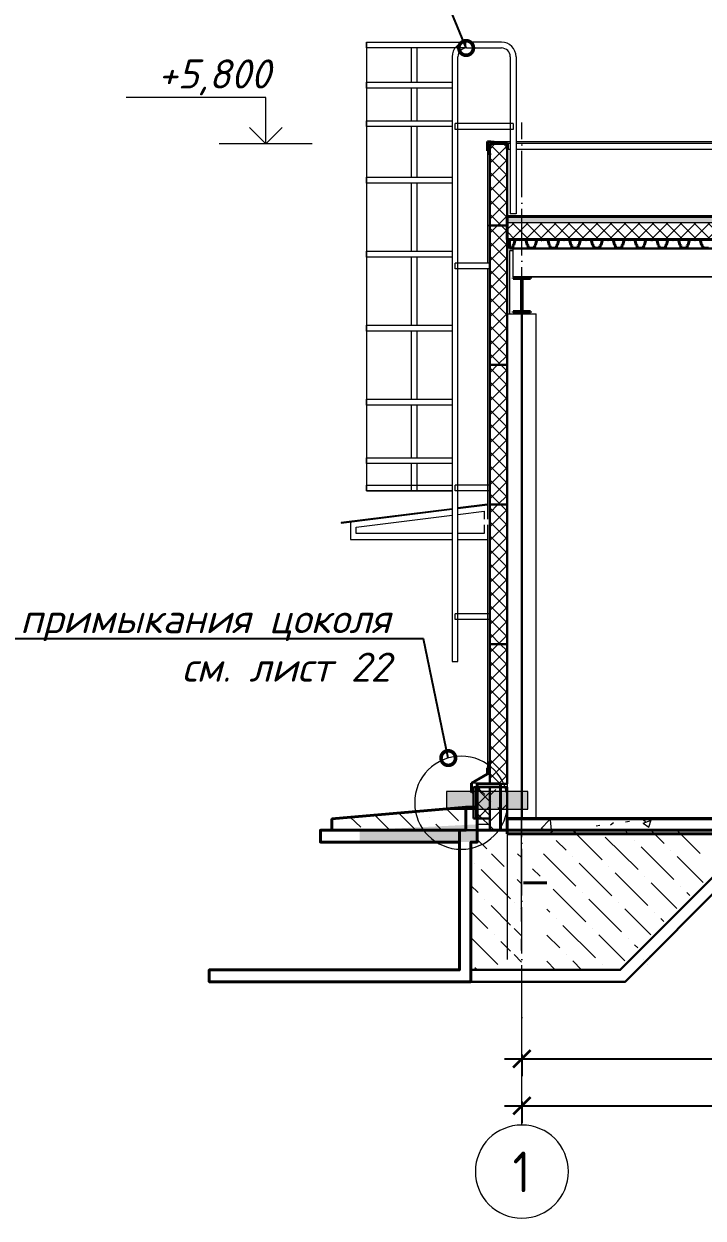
# Model space of a CAD drawing. Header units: millimetres. Extents: x -2951072 to 8268522, y -652067 to -630209.
# Drawn here: x 2631242 to 2637085, y -647554 to -637288 of the extents above; entities that cross this region are included whole.
import ezdxf
from ezdxf import colors
from ezdxf.entities.mleader import LeaderData, LeaderLine
from ezdxf.math import Vec2, Vec3

# ---------------------------------------------------------------- set-up
doc = ezdxf.new("R2010")
doc.units = ezdxf.units.MM
doc.header["$LTSCALE"] = 20
doc.linetypes.add('_ШПТ__20_т__2_5__Линия сетки', pattern=[25, 20, -2.5, 0, -2.5])
doc.linetypes.add('CENTER', pattern=[50.8, 31.75, -6.35, 6.35, -6.35])
doc.layers.get('0').update_dxf_attribs({"lineweight": 0})
doc.layers.get('Defpoints').update_dxf_attribs({"color": 4})
for name, color, linetype in [('ANNO-TEXT', 251, 'Continuous'), ('PDF _0', 7, 'Continuous'), ('PDF __PP__F_Plate', 7, 'Continuous'), ('PDF __PP_Axis', 7, 'Continuous'), ('PDF __PP_DIM Linear', 7, 'Continuous')]:
    doc.layers.add(name, color=color, linetype=linetype)
for name, color, linetype, lineweight in [('Высотные отметки', 7, 'Continuous', 9), ('Обобщенные модели', 7, 'Continuous', 18), ('Общие ребра', 7, 'Continuous', 18), ('ОСИ', 251, 'CENTER', 18), ('Перекрытия', 7, 'Continuous', 18), ('Стены', 7, 'Continuous', 18), ('Стены разрез', 7, 'Continuous', 30), ('Стены штриховка', 7, 'Continuous', 30), ('Типовые аннотации', 7, 'Continuous', 18)]:
    doc.layers.add(name, color=color, linetype=linetype, lineweight=lineweight)
for name, color, linetype, lineweight, true_color in [('Каркас несущий', 7, 'Continuous', 18, 0x800040), ('Крыши', 7, 'Continuous', 9, 0x004000), ('Несущие колонны', 7, 'Continuous', 18, 0x800040), ('Оборудование', 7, 'Continuous', 18, 0x9f9fd0), ('Ограждение', 7, 'Continuous', 9, 0x408080), ('Потолки', 7, 'Continuous', 9, 0x808000), ('Скрытые грани', 7, 'Continuous', 18, 0x800040), ('Фундамент несущей конструкции', 7, 'Continuous', 18, 0x400080)]:
    doc.layers.add(name, color=color, linetype=linetype, lineweight=lineweight, true_color=true_color)
doc.styles.add('GOST Common', font='', dxfattribs={"width": 0.9, "height": 350})
doc.styles.add('PDF ISOCPEUR Italic', font='isocpeui.ttf')
doc.styles.add('SPDS', font='isocpeui.ttf')
doc.styles.get('GOST Common').set_extended_font_data('GOST Common')
doc.dimstyles.new('м 100', dxfattribs={"dimscale": 100, "dimtxt": 2, "dimasz": 1.5, "dimexe": 1.5, "dimexo": 0.625, "dimtad": 1, "dimdec": 0, "dimrnd": 5, "dimtxsty": 'SPDS', "dimblk": 'ARCHTICK', "dimcen": 2.5, "dimdle": 1.5, "dimclrd": 256, "dimclre": 256, "dimclrt": 256, "dimadec": 0, "dimazin": 0, "dimtfac": 1, "dimtdec": 0, "dimtmove": 1, "dimatfit": 3, "dimldrblk": 'OPEN30', "dimfxl": 1, "dimarcsym": 0})
pattern_1 = [(45, (2661175.67, -643812.97), (-106.066, 106.066), [])]
pattern_2 = [(45, (2661175.67, -643812.97), (-60.10408, 60.10408), []), (135, (2661175.67, -643812.97), (-60.10408, -60.10408), [])]
pattern_3 = [(50, (2661175.7, -643812.97), (728.737, -63.756), [76.2, -838.2]), (355, (2661175.7, -643813), (-140.972, 764.228), [60.96, -670.56]), (100.451, (2661236.4, -643818.3), (587.77, 700.467), [64.76, -712.36]), (46.184, (2661175.7, -643609.8), (1084.316, -168.17), [114.3, -1257.3]), (96.636, (2661266, -643623.8), (949.61, 989.71), [97.14, -1068.54]), (351.184, (2661175.7, -643609.8), (949.62, 989.7), [91.44, -1005.84]), (21, (2661277.3, -643660.57), (606.458, -409.06), [76.2, -838.2]), (326, (2661277.3, -643660.6), (247.208, 736.753), [60.96, -670.56]), (71.451, (2661327.8, -643694.66), (853.668, 327.685), [64.76, -712.36]), (37.5, (2661175.67, -643812.97), (12.3547, 338.22), [33.528, -628.904, 33.528, -647.192, -673.1]), (37.5, (2661175.67, -643812.97), (12.3547, 338.22), [-1343.152, 33.528, -639.572]), (7.5, (2661175.67, -643812.97), (267.279, 400.722), [33.528, -354.584, 33.528, -613.664, -256.54]), (7.5, (2661175.67, -643812.97), (267.279, 400.722), [-1035.304, 33.528, -223.012]), (327.5, (2660949.1, -643812.97), (542.3633, -22.9153), [33.528, -220.472, 33.528, -758.952, -1051.56]), (327.5, (2660949.1, -643812.97), (542.3633, -22.9153), [-1046.48, 33.528, -1018.032]), (317.5, (2660847.5, -643812.97), (592.517, 101.707), [33.528, -296.672, 33.528, -492.76, -746.76]), (317.5, (2660847.5, -643812.97), (592.517, 101.707), [-856.488, 33.528, -713.232])]
pattern_4 = [(45, (25650.17, 307.2), (-106.066, 106.066), [])]

# ---------------------------------------------------------------- blocks, each defined once
blk = doc.blocks.new('240_КолоннаНесущая_Двутавр_СТО АСЧМ 20-93 - 25К1-1237959-_О__Р__1-1_')
at = {"layer": 'Несущие колонны', "color": 7}
for p, q in [((-124.5, 4340), (124.5, 4340)), ((-124.5, 0), (-124.5, 4340)), ((124.5, 0), (124.5, 4340))]:
    blk.add_line(p, q, dxfattribs=at)
at = {"layer": 'Скрытые грани', "color": 7}
for p, q in [((-4, 0), (-4, 4340)), ((4, 4340), (4, 0))]:
    blk.add_line(p, q, dxfattribs=at)
blk = doc.blocks.new('125_Горизонтальный козырек - Горизонтальный козырек L_1200-1197949-_О__Р__1-1_')
at = {"layer": 'Ограждение', "color": 7}
for p, q in [((-295, 2702.5), (-550, 2670.625)), ((-550, 2665.625), (-295, 2697.5)), ((-600, 2664.375), (-1555, 2545)), ((-1555, 2540), (-600, 2659.375)), ((-1425, 2506.25), (-600, 2609.375)), ((-550, 2615.625), (-325, 2643.75)), ((-325, 2643.75), (-325, 2575)), ((-1555, 2545), (-1555, 2540)), ((-1475, 2550), (-1475, 2400)), ((-1425, 2450), (-1425, 2506.25)), ((-325, 2525), (-325, 2450)), ((-1475, 2400), (-600, 2400)), ((-600, 2450), (-1425, 2450)), ((-325, 2450), (-550, 2450)), ((-550, 2400), (-295, 2400))]:
    blk.add_line(p, q, dxfattribs=at)
blk = doc.blocks.new('250_Балка_Двутавр_ГОСТ Р 57837-2017 - 25Б1-1235531-_О__Р__1-1_')
at = {"layer": 'Каркас несущий', "color": 7}
for p, q in [((-74, 4895), (-74, 4903)), ((5000, 4898), (-74, 4903)), ((-74, 4663), (-74, 4895)), ((5000, 4890), (-74, 4895)), ((5000, 4898), (5000, 4890)), ((5000, 4890), (5000, 4658)), ((-74, 4655), (-74, 4663)), ((-74, 4663), (5000, 4658)), ((5000, 4650), (-74, 4655)), ((5000, 4658), (5000, 4650))]:
    blk.add_line(p, q, dxfattribs=at)
blk = doc.blocks.new('190_ФЭ_Цоколь_Типовой - ФЭ-Ц1_140х80-1285203-_О__Р__1-1_')
at = {"layer": 'Обобщенные модели', "lineweight": 9}
h = blk.add_hatch(dxfattribs=at)
h.set_pattern_fill('FP_7', color=256, style=0, pattern_type=2)
h.set_pattern_definition(pattern_4)
h.paths.add_polyline_path([(-433, 225), (-432, 227), (-432, 304), (-294, 384), (-294, 434), (-277, 451), (-277, 482), (-278, 482), (-278, 452), (-295, 435), (-295, 385), (-433, 305)], flags=0)
h.paths.add_polyline_path([(-276, 482), (-275, 483), (-278, 491)], flags=0)
at = {"layer": 'Обобщенные модели', "lineweight": 40}
for p, q in [((-278, 452), (-295, 435)), ((-295, 435), (-295, 385)), ((-294, 434), (-277, 451)), ((-294, 384), (-294, 434)), ((-278, 492), (-281, 491)), ((-281, 491), (-278, 482)), ((-277, 482), (-279, 491)), ((-279, 491), (-278, 491)), ((-275, 483), (-278, 492)), ((-278, 491), (-276, 482)), ((-278, 482), (-278, 452)), ((-277, 451), (-277, 482)), ((-276, 482), (-275, 483)), ((-295, 385), (-433, 305)), ((-432, 304), (-294, 384)), ((-433, 305), (-433, 225)), ((-433, 225), (-416, 235)), ((-432, 227), (-432, 304)), ((-416, 236), (-432, 227)), ((-416, 235), (-416, 236))]:
    blk.add_line(p, q, dxfattribs=at)
blk = doc.blocks.new('190_ФЭ_Цоколь_Типовой - ФЭ-Ц1_140х80-1287609-_О__Р__1-1_')
at = {"layer": 'Обобщенные модели'}
for p, q in [((-294, 434), (-275, 434)), ((-277, 451), (-275, 451)), ((-294, 384), (-275, 384)), ((-415, 225), (-433, 225)), ((-275, 304), (-432, 304)), ((-416, 236), (-415, 236))]:
    blk.add_line(p, q, dxfattribs=at)
blk = doc.blocks.new('190_ФЭ_Стена_Стык вертикальный - ФЭ-C1_110-1290850-_О__Р__1-1_')
at = {"layer": 'Обобщенные модели'}
for p, q in [((-278, 5100), (-295, 5100)), ((-295, 5100), (-295, 4775)), ((-275, 5100), (-278, 5100)), ((-278, 5100), (-278, 4775)), ((-295, 4725), (-295, 2575)), ((-278, 4725), (-278, 2575)), ((-295, 2525), (-295, 435)), ((-278, 2525), (-278, 492)), ((-278, 490), (-278, 486)), ((-277, 453), (-275, 455))]:
    blk.add_line(p, q, dxfattribs=at)
blk = doc.blocks.new('190_ФЭ_Стена_Стык вертикальный - ФЭ-C1_110-1305329-_О__Р__1-1_')
at = {"layer": 'Обобщенные модели'}
for p, q in [((-278, 5740), (-295, 5740)), ((-295, 5740), (-295, 5100)), ((-278, 5707), (-278, 5100)), ((-275, 5740), (-277, 5740)), ((-295, 5100), (-278, 5100)), ((-278, 5100), (-275, 5100))]:
    blk.add_line(p, q, dxfattribs=at)
blk = doc.blocks.new('190_ФЭ_Парапет_Сэндвич - ФЭ-К1_150-1300769-_О__Р__1-1_')
at = {"layer": 'Обобщенные модели', "lineweight": 9}
h = blk.add_hatch(dxfattribs=at)
h.set_pattern_fill('FP_7', color=256, style=0, pattern_type=2)
h.set_pattern_definition(pattern_4)
h.paths.add_polyline_path([(-278, 5707), (-277, 5708), (-277, 5760), (-294, 5743), (-294, 5819), (-123, 5804), (-122, 5805), (-295, 5820), (-295, 5740), (-278, 5757)], flags=0)
h.paths.add_polyline_path([(-125, 5755), (-124, 5756), (-125, 5765)], flags=0)
at = {"layer": 'Обобщенные модели', "lineweight": 40}
for p, q in [((-295, 5820), (-295, 5740)), ((-122, 5805), (-295, 5820)), ((-295, 5740), (-278, 5757)), ((-294, 5743), (-294, 5819)), ((-294, 5819), (-123, 5804)), ((-277, 5760), (-294, 5743)), ((-278, 5757), (-278, 5707)), ((-277, 5708), (-277, 5760)), ((-124, 5765), (-125, 5765)), ((-125, 5765), (-125, 5755)), ((-125, 5755), (-122, 5755)), ((-124, 5756), (-124, 5765)), ((-123, 5756), (-124, 5756)), ((-123, 5804), (-123, 5756)), ((-122, 5755), (-122, 5805)), ((-278, 5707), (-275, 5707)), ((-276, 5708), (-277, 5708)), ((-275, 5717), (-276, 5717)), ((-276, 5717), (-276, 5708)), ((-275, 5707), (-275, 5717))]:
    blk.add_line(p, q, dxfattribs=at)
blk = doc.blocks.new('190_ФЭ_Парапет_Сэндвич - ФЭ-К1_150-1312303-_О__Р__1-1_')
at = {"layer": 'Обобщенные модели'}
for p, q in [((-295, 5820), (-100, 5820)), ((-275, 5760), (-277, 5760)), ((-125, 5755), (-122, 5755)), ((-123, 5765), (-124, 5765)), ((-123, 5756), (-124, 5756)), ((-100, 5805), (-122, 5805)), ((-122, 5755), (-100, 5755)), ((-50, 5820), (14705, 5820)), ((14705, 5805), (-50, 5805)), ((-50, 5755), (14705, 5755))]:
    blk.add_line(p, q, dxfattribs=at)
blk = doc.blocks.new('Труба квадратная - Опорные ноги-V15-_О__Р__1-1_')
at = {"layer": 'Оборудование', "color": 7}
for p, q in [((14425, 7475), (14425, 7525)), ((14725, 7525), (14425, 7525)), ((14725, 7475), (14425, 7475))]:
    blk.add_line(p, q, dxfattribs=at)
blk = doc.blocks.new('Труба квадратная - Площадка продольно-V16-_О__Р__1-1_')
at = {"layer": 'Оборудование', "color": 7}
for p, q in [((14425, 9475), (14425, 9525)), ((14925, 9525), (14425, 9525)), ((14925, 9475), (14425, 9475)), ((14925, 9525), (14925, 9475))]:
    blk.add_line(p, q, dxfattribs=at)
blk = doc.blocks.new('Поручень - Поручень-1334536-_О__Р__1-1_')
at = {"layer": 'Оборудование', "color": 7}
for p, q in [((-175, 6675), (-475, 6675)), ((-475, 6625), (-175, 6625)), ((-600, 6550), (-600, 1350)), ((-550, 1350), (-550, 6550)), ((-100, 6550), (-100, 5200)), ((-50, 6550), (-50, 5200)), ((-50, 5200), (-100, 5200)), ((-600, 1350), (-550, 1350))]:
    blk.add_line(p, q, dxfattribs=at)
for centre, radius, start, end in [((-475, 6550), 125, 90, 180), ((-175, 6550), 125, 360, 90), ((-475, 6550), 75, 90, 180), ((-175, 6550), 75, 0, 90)]:
    blk.add_arc(centre, radius, start, end, dxfattribs=at)
blk = doc.blocks.new('Ось сетки - Круг_Ø8 мм-6577-_О__Р__1-1_')
at = {"layer": 'ОСИ', "linetype": 'Continuous', "lineweight": 20}
for start, end in [(360, 180), (180, 360)]:
    blk.add_arc((0, -2560), 400, start, end, dxfattribs=at)
blk = doc.blocks.new('_ARCHTICK')
at = {"color": 0, "linetype": 'ByBlock', "const_width": 0.15}
blk.add_lwpolyline([(-0.5, -0.5), (0.5, 0.5)], dxfattribs=at)
blk = doc.blocks.new('*D224')
at = {"lineweight": -2, "transparency": 16777216}
for p, q in [((2635526, -646147), (2635526, -646335)), ((2640526, -646147), (2640526, -646335)), ((2635376, -646185), (2640676, -646185))]:
    blk.add_line(p, q, dxfattribs=at)
at = {"layer": 'Defpoints', "color": 0, "transparency": 16777216}
for p in [(2635526, -646085), (2640526, -646085), (2640526, -646185)]:
    blk.add_point(p, dxfattribs=at)
at = {"lineweight": -2, "transparency": 16777216, "xscale": 150, "yscale": 150, "zscale": 150, "rotation": 180}
blk.add_blockref('_ARCHTICK', (2635526, -646185), dxfattribs=at)
at = {"lineweight": -2, "transparency": 16777216, "xscale": 150, "yscale": 150, "zscale": 150}
blk.add_blockref('_ARCHTICK', (2640526, -646185), dxfattribs=at)
at = {"transparency": 16777216, "insert": (2638026, -645997), "char_height": 250, "width": 756.84, "attachment_point": 5, "style": 'SPDS'}
blk.add_mtext('5000', dxfattribs=at)
blk = doc.blocks.new('_OPEN30')
at = {"color": 0, "linetype": 'ByBlock'}
for p, q in [((-1, 0.268), (0, 0)), ((0, 0), (-1, -0.268)), ((0, 0), (-1, 0))]:
    blk.add_line(p, q, dxfattribs=at)
blk = doc.blocks.new('Высотные отметки - Стрелка вверх-5091-_О__Р__1-1_')
at = {"layer": 'Типовые аннотации'}
for p, q in [((18789, 3100), (19989, 3100)), ((18789, 2700), (18789, 3100)), ((18389, 2700), (19189, 2700))]:
    blk.add_line(p, q, dxfattribs=at)
at = {"layer": 'Типовые аннотации', "lineweight": 20}
for q in [(18647, 2841), (18930, 2841)]:
    blk.add_line((18789, 2700), q, dxfattribs=at)
blk = doc.blocks.new('*D233')
at = {"lineweight": -2, "transparency": 16777216}
for p, q in [((2635526, -646551), (2635526, -646738)), ((2680526, -646551), (2680526, -646738)), ((2635376, -646588), (2680676, -646588))]:
    blk.add_line(p, q, dxfattribs=at)
at = {"layer": 'Defpoints', "color": 0, "transparency": 16777216}
for p in [(2635526, -646489), (2680526, -646489), (2680526, -646588)]:
    blk.add_point(p, dxfattribs=at)
at = {"lineweight": -2, "transparency": 16777216, "xscale": 150, "yscale": 150, "zscale": 150, "rotation": 180}
blk.add_blockref('_ARCHTICK', (2635526, -646588), dxfattribs=at)
at = {"lineweight": -2, "transparency": 16777216, "xscale": 150, "yscale": 150, "zscale": 150}
blk.add_blockref('_ARCHTICK', (2680526, -646588), dxfattribs=at)
at = {"transparency": 16777216, "insert": (2658026, -646401), "char_height": 250, "width": 971.62, "attachment_point": 5, "style": 'SPDS'}
blk.add_mtext('45000', dxfattribs=at)
blk = doc.blocks.new('фундам')
at = {"layer": 'PDF _0', "lineweight": 30}
for points in [[(132179, 58951), (131980, 58951), (131980, 58551), (132179, 58551)], [(131881, 58551), (131881, 58750), (130729, 58650), (130729, 58551)]]:
    blk.add_lwpolyline(points, close=True, dxfattribs=at)
for points in [[(131925, 57350), (133210, 57350), (134110, 58250), (135611, 58250), (136511, 57350), (138210, 57350), (139110, 58250), (140611, 58250), (141511, 57350), (143213, 57350), (144112, 58250), (144961, 58250), (145863, 57350), (146987, 57350)], [(131925, 57249), (133253, 57249), (134152, 58150), (135568, 58150), (136470, 57249), (138253, 57249), (139152, 58150), (140571, 58150), (141470, 57249), (143253, 57249), (144153, 58150), (144921, 58150), (145821, 57249), (146987, 57249)]]:
    blk.add_lwpolyline(points, dxfattribs=at)
at = {"layer": 'PDF __PP__F_Plate', "lineweight": 40}
for p, q in [((132179, 58951), (131980, 58951)), ((131980, 58951), (131980, 58551)), ((132179, 58551), (132179, 58951)), ((131980, 58551), (168256, 58551))]:
    blk.add_line(p, q, dxfattribs=at)
at = {"layer": 'PDF __PP__F_Plate', "lineweight": 15}
for points in [[(132179, 58944), (132175, 58951)], [(132044, 58858), (131980, 58919)], [(131819, 58633), (131716, 58735)], [(132099, 58800), (132099, 58800)], [(132179, 58720), (132156, 58745)], [(130977, 58576), (130888, 58663)], [(131227, 58551), (131095, 58682)], [(131451, 58551), (131313, 58688)], [(131510, 58716), (131508, 58718)], [(131565, 58661), (131565, 58661)], [(132126, 58551), (131980, 58695)], [(131675, 58551), (131623, 58604)], [(131874, 58576), (131874, 58576)], [(133054, 58297), (132800, 58551)], [(133026, 58548), (133026, 58548)], [(133278, 58521), (133248, 58551)], [(133587, 58436), (133473, 58551)], [(133896, 58352), (133697, 58551)], [(132061, 58390), (131980, 58470)], [(132745, 58379), (132660, 58464)], [(133363, 58212), (133081, 58491)], [(133333, 58464), (133333, 58464)], [(132211, 58239), (132101, 58349)], [(132359, 58316), (132325, 58349)], [(132829, 58070), (132550, 58349)], [(132802, 58324), (132802, 58324)], [(133672, 58127), (133390, 58409)], [(133642, 58379), (133642, 58379)], [(133922, 58102), (133699, 58324)], [(131959, 58267), (131959, 58267)], [(132266, 57962), (132014, 58212)], [(132520, 58155), (132454, 58220)], [(133138, 57987), (132857, 58267)], [(133109, 58239), (133109, 58239)], [(132359, 58091), (132323, 58127)], [(133447, 57903), (133166, 58184)], [(133418, 58155), (133418, 58155)], [(131987, 58015), (131925, 58076)], [(132914, 57763), (132632, 58043)], [(132884, 58015), (132884, 58015)], [(133697, 57877), (133475, 58100)], [(133727, 58070), (133727, 58070)], [(133809, 57990), (133784, 58015)], [(132044, 57958), (132044, 57958)], [(132266, 57736), (132099, 57903)], [(132296, 57930), (132296, 57930)], [(133221, 57678), (132941, 57958)], [(133193, 57930), (133193, 57930)], [(132071, 57706), (131925, 57852)], [(132351, 57875), (132351, 57875)], [(132605, 57846), (132577, 57873)], [(133473, 57653), (133250, 57875)], [(133502, 57846), (133502, 57846)], [(132359, 57642), (132296, 57706)], [(132660, 57791), (132660, 57791)], [(132996, 57454), (132717, 57733)], [(132969, 57706), (132969, 57706)], [(133585, 57765), (133560, 57791)], [(133744, 57738), (133744, 57738)], [(132156, 57397), (131925, 57628)], [(132126, 57651), (132126, 57651)], [(132689, 57539), (132577, 57649)], [(133248, 57429), (133026, 57651)], [(133278, 57621), (133278, 57621)], [(132266, 57511), (132184, 57594)], [(133361, 57541), (133333, 57566)], [(132359, 57418), (132296, 57482)], [(132651, 57350), (132577, 57424)], [(132745, 57482), (132745, 57482)], [(132876, 57350), (132802, 57427)], [(133054, 57397), (133054, 57397)], [(133407, 57441), (133407, 57441)], [(133441, 57399), (133441, 57399)], [(133462, 57475), (133462, 57475)], [(131978, 57350), (131959, 57369)]]:
    blk.add_lwpolyline(points, dxfattribs=at)
at = {"layer": 'PDF __PP__F_Plate', "lineweight": 40}
blk.add_lwpolyline([(130729, 58650), (131881, 58750), (131881, 58551), (130729, 58551)], close=True, dxfattribs=at)
for points in [[(131881, 58750), (131980, 58750)], [(131980, 58551), (131980, 58449), (131925, 58449), (131925, 57249), (129675, 57249), (131826, 57249)], [(131925, 57249), (129675, 57249), (129675, 57350), (131826, 57350), (131826, 58449), (130630, 58449), (130630, 58551), (130729, 58551)], [(131826, 58449), (131826, 58551)], [(132378, 58100), (132577, 58100)]]:
    blk.add_lwpolyline(points, dxfattribs=at)
at = {"layer": 'PDF __PP_Axis', "lineweight": 9}
for points in [[(132359, 57767), (132359, 59059)], [(132359, 57518), (132359, 57617)]]:
    blk.add_lwpolyline(points, dxfattribs=at)
at = {"layer": 'PDF __PP_DIM Linear', "lineweight": 9}
blk.add_lwpolyline([(131299, 57350), (130465, 57350)], dxfattribs=at)
blk = doc.blocks.new('_DOTSMALL')
at = {"color": 0, "linetype": 'ByBlock', "const_width": 0.5}
blk.add_lwpolyline([(-0.0625, 0, 1), (0.0625, 0, 1)], format="xyb", close=True, dxfattribs=at)
blk = doc.blocks.new('Ограждение хомут - Ограждение хомут-1331109-_О__Р__1-1_')
at = {"layer": 'Оборудование', "color": 7}
for p, q in [((45550, 7566), (45550, 7616)), ((45550, 7616), (45975, 7616)), ((45975, 7616), (46404, 7616)), ((46405, 7566), (46405, 7616)), ((45975, 7566), (45550, 7566)), ((46404, 7566), (45975, 7566))]:
    blk.add_line(p, q, dxfattribs=at)

msp = doc.modelspace()

# ---------------------------------------------------------------- hatches: boundary and pattern name
at = {"layer": 'Крыши'}
h = msp.add_hatch(dxfattribs=at)
h.set_pattern_fill('FP_10', style=0, pattern_type=2)
h.set_pattern_definition([(45, (2661175.67, -643812.97), (-70.71068, 70.71068), []), (135, (2661175.67, -643812.97), (-70.71068, -70.71068), [])])
h.paths.add_polyline_path([(2650116.6, -638946.9), (2650250.5, -638946.9), (2650250.5, -638944.9), (2635400.5, -638944.9), (2635400.5, -638946.9), (2649705.3, -638946.9)], flags=0)
h = msp.add_hatch(dxfattribs=at)
h.set_pattern_fill('FP_11', style=0, pattern_type=2)
h.set_pattern_definition([(0, (2661175.673, -643812.97), (71.437, 41.244), [47.625, -95.25]), (120, (2661175.673, -643812.97), (-71.43735, 41.24512), [47.625, -95.25]), (60, (2661175.673, -643812.97), (0.00065, 82.48912), [0, -95.25, 47.625, 0])])
h.paths.add_polyline_path([(2650116.6, -638997), (2650250.5, -638997), (2650250.5, -638946.9), (2635400.5, -638946.9), (2635400.5, -638997), (2649705.3, -638997)], flags=0)
h = msp.add_hatch(dxfattribs=at)
h.set_pattern_fill('FP_8', style=0, pattern_type=2)
h.set_pattern_definition(pattern_2)
h.paths.add_polyline_path([(2642712.6, -639140.2), (2650250.5, -639140.2), (2650250.5, -638997), (2635400.5, -638997), (2635400.5, -639140.2), (2642301.3, -639140.2)], flags=0)
at = {"layer": 'Перекрытия', "lineweight": 9}
h = msp.add_hatch(dxfattribs=at)
h.set_pattern_fill('FP_9', color=256, style=0, pattern_type=2)
h.set_pattern_definition(pattern_3)
h.paths.add_polyline_path([(2681920.5, -644320.2), (2681920.5, -644220.2), (2680920.5, -644170.2), (2680920.5, -644320.2), (2681378, -644320.2)], flags=0)
h.paths.add_polyline_path([(2634130.5, -644320.2), (2635130.5, -644320.2), (2635130.5, -644170.2), (2634130.5, -644220.2)], flags=0)
h = msp.add_hatch(dxfattribs=at)
h.set_pattern_fill('FP_9', color=256, style=0, pattern_type=2)
h.set_pattern_definition(pattern_3)
h.paths.add_polyline_path([(2650116.6, -644250.2), (2650251, -644250.2), (2650251, -644130.2), (2635400.5, -644130.2), (2635400.5, -644250.2), (2648471.3, -644250.2)], flags=0)
at = {"layer": 'Стены штриховка', "lineweight": 9}
h = msp.add_hatch(dxfattribs=at)
h.set_pattern_fill('FP_7', color=256, style=0, pattern_type=2)
h.set_pattern_definition(pattern_1)
h.paths.add_polyline_path([(2635252.5, -639020.2), (2635252.5, -638320.2), (2635250.5, -638320.2), (2635250.5, -639020.2)], flags=0)
h = msp.add_hatch(dxfattribs=at)
h.set_pattern_fill('FP_8', color=256, style=0, pattern_type=2)
h.set_pattern_definition(pattern_2)
h.paths.add_polyline_path([(2635398.5, -639020.2), (2635398.5, -638320.2), (2635252.5, -638320.2), (2635252.5, -639020.2), (2635308.6, -639020.2)], flags=0)
h = msp.add_hatch(dxfattribs=at)
h.set_pattern_fill('FP_7', color=256, style=0, pattern_type=2)
h.set_pattern_definition(pattern_1)
h.paths.add_polyline_path([(2635400.5, -639020.2), (2635400.5, -638320.2), (2635398.5, -638320.2), (2635398.5, -639020.2)], flags=0)
h = msp.add_hatch(dxfattribs=at)
h.set_pattern_fill('FP_7', color=256, style=0, pattern_type=2)
h.set_pattern_definition(pattern_1)
h.paths.add_polyline_path([(2635252.5, -640220.2), (2635252.5, -639020.2), (2635250.5, -639020.2), (2635250.5, -640220.2)], flags=0)
h = msp.add_hatch(dxfattribs=at)
h.set_pattern_fill('FP_8', color=256, style=0, pattern_type=2)
h.set_pattern_definition(pattern_2)
h.paths.add_polyline_path([(2635398.5, -640220.2), (2635398.5, -639020.2), (2635252.5, -639020.2), (2635252.5, -640220.2), (2635308.6, -640220.2)], flags=0)
h = msp.add_hatch(dxfattribs=at)
h.set_pattern_fill('FP_7', color=256, style=0, pattern_type=2)
h.set_pattern_definition(pattern_1)
h.paths.add_polyline_path([(2635398.5, -640220.2), (2635400.5, -640220.2), (2635400.5, -639020.2), (2635398.5, -639020.2), (2635398.5, -639441.9)], flags=0)
h = msp.add_hatch(dxfattribs=at)
h.set_pattern_fill('FP_7', color=256, style=0, pattern_type=2)
h.set_pattern_definition(pattern_1)
h.paths.add_polyline_path([(2635252.5, -641420.2), (2635252.5, -640220.2), (2635250.5, -640220.2), (2635250.5, -641420.2)], flags=0)
h = msp.add_hatch(dxfattribs=at)
h.set_pattern_fill('FP_8', color=256, style=0, pattern_type=2)
h.set_pattern_definition(pattern_2)
h.paths.add_polyline_path([(2635252.5, -641420.2), (2635398.5, -641420.2), (2635398.5, -640220.2), (2635252.5, -640220.2)], flags=0)
h = msp.add_hatch(dxfattribs=at)
h.set_pattern_fill('FP_7', color=256, style=0, pattern_type=2)
h.set_pattern_definition(pattern_1)
h.paths.add_polyline_path([(2635400.5, -641420.2), (2635400.5, -640220.2), (2635398.5, -640220.2), (2635398.5, -641420.2)], flags=0)
h = msp.add_hatch(dxfattribs=at)
h.set_pattern_fill('FP_7', color=256, style=0, pattern_type=2)
h.set_pattern_definition(pattern_1)
h.paths.add_polyline_path([(2635252.5, -642620.2), (2635252.5, -641420.2), (2635250.5, -641420.2), (2635250.5, -642620.2)], flags=0)
h = msp.add_hatch(dxfattribs=at)
h.set_pattern_fill('FP_8', color=256, style=0, pattern_type=2)
h.set_pattern_definition(pattern_2)
h.paths.add_polyline_path([(2635398.5, -642620.2), (2635398.5, -641420.2), (2635252.5, -641420.2), (2635252.5, -642620.2), (2635308.6, -642620.2)], flags=0)
h = msp.add_hatch(dxfattribs=at)
h.set_pattern_fill('FP_7', color=256, style=0, pattern_type=2)
h.set_pattern_definition(pattern_1)
h.paths.add_polyline_path([(2635400.5, -642620.2), (2635400.5, -641420.2), (2635398.5, -641420.2), (2635398.5, -642620.2)], flags=0)
h = msp.add_hatch(dxfattribs=at)
h.set_pattern_fill('FP_7', color=256, style=0, pattern_type=2)
h.set_pattern_definition(pattern_1)
h.paths.add_polyline_path([(2635250.5, -643820.2), (2635252.5, -643820.2), (2635252.5, -642620.2), (2635250.5, -642620.2), (2635250.5, -643742.7)], flags=0)
h = msp.add_hatch(dxfattribs=at)
h.set_pattern_fill('FP_8', color=256, style=0, pattern_type=2)
h.set_pattern_definition(pattern_2)
h.paths.add_polyline_path([(2635308.6, -643820.2), (2635398.5, -643820.2), (2635398.5, -642620.2), (2635252.5, -642620.2), (2635252.5, -643820.2)], flags=0)
h = msp.add_hatch(dxfattribs=at)
h.set_pattern_fill('FP_7', color=256, style=0, pattern_type=2)
h.set_pattern_definition(pattern_1)
h.paths.add_polyline_path([(2635400.5, -643820.2), (2635400.5, -642620.2), (2635398.5, -642620.2), (2635398.5, -643820.2)], flags=0)
h = msp.add_hatch(dxfattribs=at)
h.set_pattern_fill('FP_8', color=256, style=0, pattern_type=2)
h.set_pattern_definition(pattern_2)
h.paths.add_polyline_path([(2635250.5, -644120.2), (2635250.5, -643850.2), (2635150.5, -643850.2), (2635150.5, -644120.2)], flags=0)
h = msp.add_hatch(dxfattribs=at)
h.set_pattern_fill('FP_1', color=256, style=0, pattern_type=2)
h.set_pattern_definition([(45, (2661175.67, -643812.97), (-224.5064, 224.5064), []), (45, (2661400.18, -643812.97), (-224.5064, 224.5064), [396.875, -79.375, 3.353, -76.022])])
h.paths.add_polyline_path([(2635250.5, -644220.2), (2635400.5, -644220.2), (2635400.5, -643850.2), (2635250.5, -643850.2), (2635250.5, -643929.7)], flags=0)
at = {"layer": 'Типовые аннотации'}
msp.add_hatch(color=256, dxfattribs=at).paths.add_polyline_path([(2634876.5, -643888.2), (2635576.5, -643888.2), (2635576.5, -644038.2), (2634876.5, -644038.2)], flags=0)

# ---------------------------------------------------------------- linework, layer by layer
for p, q in [((2635398.5, -644132.1), (2635398.5, -645332.1)), ((2635525.5, -646751.2), (2635525.5, -645522.1))]:
    msp.add_line(p, q)
msp.add_lwpolyline([(2634189.8, -637445.4), (2634189.8, -641303.4), (2634925.5, -641303.4)])
at = {"layer": 'Каркас несущий', "color": 7, "lineweight": 40}
for p, q in [((2635600, -639470.2), (2635451, -639470.2)), ((2635451, -639470.2), (2635451, -639478.2)), ((2635451, -639478.2), (2635522.8, -639478.2)), ((2635522.8, -639478.2), (2635522.8, -639760.2)), ((2635528.3, -639760.2), (2635528.3, -639478.2)), ((2635528.3, -639478.2), (2635600, -639478.2)), ((2635600, -639478.2), (2635600, -639470.2)), ((2635522.8, -639760.2), (2635451, -639760.2)), ((2635451, -639760.2), (2635451, -639768.2)), ((2635451, -639768.2), (2635600, -639768.2)), ((2635600, -639760.2), (2635528.3, -639760.2)), ((2635600, -639768.2), (2635600, -639760.2))]:
    msp.add_line(p, q, dxfattribs=at)
at = {"layer": 'Крыши', "color": 7}
msp.add_line((2635400.5, -638941.7), (2650230.5, -638941.7), dxfattribs=at)
at = {"layer": 'Крыши', "color": 7, "lineweight": 40}
for p, q in [((2650250.5, -638944.9), (2635400.5, -638944.9)), ((2635400.5, -638944.9), (2635400.5, -639140.2)), ((2635400.5, -639140.2), (2650250.5, -639140.2))]:
    msp.add_line(p, q, dxfattribs=at)
at = {"layer": 'Оборудование', "color": 7}
for p, q in [((2634575.5, -637789.7), (2634575.5, -637495.4)), ((2634625.5, -637789.7), (2634625.5, -637495.4)), ((2634575.5, -638121.6), (2634575.5, -637839.7)), ((2634625.5, -638121.6), (2634625.5, -637839.7)), ((2634575.5, -638606.4), (2634575.5, -638171.6)), ((2634625.5, -638606.4), (2634625.5, -638171.6)), ((2634575.5, -639242.8), (2634575.5, -638656.4)), ((2634625.5, -639242.8), (2634625.5, -638656.4)), ((2634575.5, -639879.2), (2634575.5, -639292.8)), ((2634625.5, -639879.2), (2634625.5, -639292.8)), ((2634575.5, -640515.5), (2634575.5, -639929.2)), ((2634625.5, -640515.5), (2634625.5, -639929.2)), ((2634575.5, -641017.7), (2634575.5, -640565.5)), ((2634625.5, -641017.7), (2634625.5, -640565.5)), ((2634575.5, -641303.4), (2634575.5, -641067.7)), ((2634625.5, -641303.4), (2634625.5, -641067.7))]:
    msp.add_line(p, q, dxfattribs=at)
for points in [[(2634925.5, -637839.7), (2634614.8, -637839.7), (2634189.8, -637839.7), (2634189.8, -637789.7), (2634614.8, -637789.7), (2634925.5, -637789.7)], [(2634925.5, -638171.6), (2634614.8, -638171.6), (2634189.8, -638171.6), (2634189.8, -638121.6), (2634614.8, -638121.6), (2634925.5, -638121.6)], [(2634925.5, -638656.4), (2634614.8, -638656.4), (2634189.8, -638656.4), (2634189.8, -638606.4), (2634614.8, -638606.4), (2634925.5, -638606.4)], [(2634925.5, -639292.8), (2634614.8, -639292.8), (2634189.8, -639292.8), (2634189.8, -639242.8), (2634614.8, -639242.8), (2634925.5, -639242.8)], [(2634925.5, -639929.2), (2634614.8, -639929.2), (2634189.8, -639929.2), (2634189.8, -639879.2), (2634614.8, -639879.2), (2634925.5, -639879.2)], [(2634925.5, -640565.5), (2634614.8, -640565.5), (2634189.8, -640565.5), (2634189.8, -640515.5), (2634614.8, -640515.5), (2634925.5, -640515.5)], [(2634925.5, -641067.7), (2634614.8, -641067.7), (2634189.8, -641067.7), (2634189.8, -641017.7), (2634614.8, -641017.7), (2634925.5, -641017.7)], [(2634925.5, -641303.4), (2634614.8, -641303.4), (2634189.8, -641303.4), (2634189.8, -641253.4), (2634614.8, -641253.4), (2634925.5, -641253.4)]]:
    msp.add_lwpolyline(points, dxfattribs=at)
at = {"layer": 'Общие ребра'}
for p, q in [((2650250.5, -638946.9), (2635400.5, -638946.9)), ((2650250.5, -638997), (2635400.5, -638997)), ((2650251, -644124.2), (2635400.5, -644124.2)), ((2650251, -644130.2), (2635400.5, -644130.2))]:
    msp.add_line(p, q, dxfattribs=at)
at = {"layer": 'ОСИ', "linetype": '_ШПТ__20_т__2_5__Линия сетки'}
msp.add_line((2635525.5, -646280.4), (2635525.5, -638135.3), dxfattribs=at)
at = {"layer": 'Перекрытия', "lineweight": 40}
for p, q in [((2635420.5, -639140.2), (2635420.5, -639216.2)), ((2635456.4, -639188.2), (2635468.3, -639141.2)), ((2635468.3, -639141.2), (2635505.3, -639141.2)), ((2635505.3, -639141.2), (2635514.3, -639148.2)), ((2635514.3, -639148.2), (2635523.3, -639141.2)), ((2635523.3, -639141.2), (2635560.3, -639141.2)), ((2635560.3, -639141.2), (2635572.1, -639188.2)), ((2635643.9, -639188.2), (2635655.8, -639141.2)), ((2635655.8, -639141.2), (2635692.8, -639141.2)), ((2635692.8, -639141.2), (2635701.8, -639148.2)), ((2635701.8, -639148.2), (2635710.8, -639141.2)), ((2635710.8, -639141.2), (2635747.8, -639141.2)), ((2635747.8, -639141.2), (2635759.6, -639188.2)), ((2635831.4, -639188.2), (2635843.3, -639141.2)), ((2635843.3, -639141.2), (2635880.3, -639141.2)), ((2635880.3, -639141.2), (2635889.3, -639148.2)), ((2635889.3, -639148.2), (2635898.3, -639141.2)), ((2635898.3, -639141.2), (2635935.3, -639141.2)), ((2635935.3, -639141.2), (2635947.1, -639188.2)), ((2636018.9, -639188.2), (2636030.8, -639141.2)), ((2636030.8, -639141.2), (2636067.8, -639141.2)), ((2636067.8, -639141.2), (2636076.8, -639148.2)), ((2636076.8, -639148.2), (2636085.8, -639141.2)), ((2636085.8, -639141.2), (2636122.8, -639141.2)), ((2636122.8, -639141.2), (2636134.6, -639188.2)), ((2636206.4, -639188.2), (2636218.3, -639141.2)), ((2636218.3, -639141.2), (2636255.3, -639141.2)), ((2636255.3, -639141.2), (2636264.3, -639148.2)), ((2636264.3, -639148.2), (2636273.3, -639141.2)), ((2636273.3, -639141.2), (2636310.3, -639141.2)), ((2636310.3, -639141.2), (2636322.1, -639188.2)), ((2636393.9, -639188.2), (2636405.8, -639141.2)), ((2636405.8, -639141.2), (2636442.8, -639141.2)), ((2636442.8, -639141.2), (2636451.8, -639148.2)), ((2636451.8, -639148.2), (2636460.8, -639141.2)), ((2636460.8, -639141.2), (2636497.8, -639141.2)), ((2636497.8, -639141.2), (2636509.6, -639188.2)), ((2636581.4, -639188.2), (2636593.3, -639141.2)), ((2636593.3, -639141.2), (2636630.3, -639141.2)), ((2636630.3, -639141.2), (2636639.3, -639148.2)), ((2636639.3, -639148.2), (2636648.3, -639141.2)), ((2636648.3, -639141.2), (2636685.3, -639141.2)), ((2636685.3, -639141.2), (2636697.1, -639188.2)), ((2636768.9, -639188.2), (2636780.8, -639141.2)), ((2636780.8, -639141.2), (2636817.8, -639141.2)), ((2636817.8, -639141.2), (2636826.8, -639148.2)), ((2636826.8, -639148.2), (2636835.8, -639141.2)), ((2636835.8, -639141.2), (2636872.8, -639141.2)), ((2636872.8, -639141.2), (2636884.6, -639188.2)), ((2636956.4, -639188.2), (2636968.3, -639141.2)), ((2636968.3, -639141.2), (2637005.3, -639141.2)), ((2637005.3, -639141.2), (2637014.3, -639148.2)), ((2637014.3, -639148.2), (2637023.3, -639141.2)), ((2637023.3, -639141.2), (2637060.3, -639141.2)), ((2637060.3, -639141.2), (2637072.1, -639188.2)), ((2635420.5, -639216.2), (2635444.5, -639216.2)), ((2635444.5, -639216.2), (2635448.4, -639196.2)), ((2635448.4, -639196.2), (2635456.4, -639188.2)), ((2635572.1, -639188.2), (2635580.1, -639196.2)), ((2635580.1, -639196.2), (2635584, -639216.2)), ((2635584, -639216.2), (2635632, -639216.2)), ((2635632, -639216.2), (2635635.9, -639196.2)), ((2635635.9, -639196.2), (2635643.9, -639188.2)), ((2635759.6, -639188.2), (2635767.6, -639196.2)), ((2635767.6, -639196.2), (2635771.5, -639216.2)), ((2635771.5, -639216.2), (2635819.5, -639216.2)), ((2635819.5, -639216.2), (2635823.4, -639196.2)), ((2635823.4, -639196.2), (2635831.4, -639188.2)), ((2635947.1, -639188.2), (2635955.1, -639196.2)), ((2635955.1, -639196.2), (2635959, -639216.2)), ((2635959, -639216.2), (2636007, -639216.2)), ((2636007, -639216.2), (2636010.9, -639196.2)), ((2636010.9, -639196.2), (2636018.9, -639188.2)), ((2636134.6, -639188.2), (2636142.6, -639196.2)), ((2636142.6, -639196.2), (2636146.5, -639216.2)), ((2636146.5, -639216.2), (2636194.5, -639216.2)), ((2636194.5, -639216.2), (2636198.4, -639196.2)), ((2636198.4, -639196.2), (2636206.4, -639188.2)), ((2636322.1, -639188.2), (2636330.1, -639196.2)), ((2636330.1, -639196.2), (2636334, -639216.2)), ((2636334, -639216.2), (2636382, -639216.2)), ((2636382, -639216.2), (2636385.9, -639196.2)), ((2636385.9, -639196.2), (2636393.9, -639188.2)), ((2636509.6, -639188.2), (2636517.6, -639196.2)), ((2636517.6, -639196.2), (2636521.5, -639216.2)), ((2636521.5, -639216.2), (2636569.5, -639216.2)), ((2636569.5, -639216.2), (2636573.4, -639196.2)), ((2636573.4, -639196.2), (2636581.4, -639188.2)), ((2636697.1, -639188.2), (2636705.1, -639196.2)), ((2636705.1, -639196.2), (2636709, -639216.2)), ((2636709, -639216.2), (2636757, -639216.2)), ((2636757, -639216.2), (2636760.9, -639196.2)), ((2636760.9, -639196.2), (2636768.9, -639188.2)), ((2636884.6, -639188.2), (2636892.6, -639196.2)), ((2636892.6, -639196.2), (2636896.5, -639216.2)), ((2636896.5, -639216.2), (2636944.5, -639216.2)), ((2636944.5, -639216.2), (2636948.4, -639196.2)), ((2636948.4, -639196.2), (2636956.4, -639188.2)), ((2637072.1, -639188.2), (2637080.1, -639196.2)), ((2637080.1, -639196.2), (2637084, -639216.2)), ((2637084, -639216.2), (2637132, -639216.2)), ((2650251, -644120.2), (2635400.5, -644120.2)), ((2635400.5, -644120.2), (2635400.5, -644250.2)), ((2635400.5, -644250.2), (2650251, -644250.2))]:
    msp.add_line(p, q, dxfattribs=at)
at = {"layer": 'Перекрытия'}
msp.add_line((2635250.5, -644170.2), (2635130.5, -644170.2), dxfattribs=at)
at = {"layer": 'Потолки', "color": 7}
msp.add_line((2650250.5, -639216.2), (2635400.5, -639216.2), dxfattribs=at)
at = {"layer": 'Стены'}
for p, q in [((2635402.5, -638320.2), (2635400.5, -638320.2)), ((2635451.7, -639240.2), (2635420.5, -639240.2)), ((2635420.5, -639240.2), (2635420.5, -639780.2))]:
    msp.add_line(p, q, dxfattribs=at)
at = {"layer": 'Стены разрез'}
for p, q in [((2635250.5, -638320.2), (2635250.5, -643820.2)), ((2635400.5, -638320.2), (2635250.5, -638320.2)), ((2635400.5, -643820.2), (2635400.5, -638320.2)), ((2635400.5, -639020.2), (2635250.5, -639020.2)), ((2635400.5, -640220.2), (2635250.5, -640220.2)), ((2635400.5, -641420.2), (2635250.5, -641420.2)), ((2635400.5, -642620.2), (2635250.5, -642620.2)), ((2635400.5, -643850.2), (2635110.5, -643850.2)), ((2635110.5, -643850.2), (2635110.5, -644120.2)), ((2635250.5, -643820.2), (2635400.5, -643820.2)), ((2635250.5, -644220.2), (2635250.5, -643850.2)), ((2635400.5, -644120.2), (2635400.5, -643850.2)), ((2635110.5, -644120.2), (2635250.5, -644120.2))]:
    msp.add_line(p, q, dxfattribs=at)
at = {"layer": 'Стены штриховка', "lineweight": 9}
for p, q in [((2635252.5, -638320.2), (2635252.5, -643820.2)), ((2635398.5, -638320.2), (2635398.5, -643820.2)), ((2635130.5, -644120.2), (2635130.5, -643850.2)), ((2635150.5, -644120.2), (2635150.5, -643850.2))]:
    msp.add_line(p, q, dxfattribs=at)
at = {"layer": 'Типовые аннотации', "lineweight": 20}
for p, q in [((2634876.5, -643888.2), (2634876.5, -644038.2)), ((2635576.5, -643888.2), (2634876.5, -643888.2)), ((2635576.5, -644038.2), (2635576.5, -643888.2)), ((2634876.5, -644038.2), (2635576.5, -644038.2))]:
    msp.add_line(p, q, dxfattribs=at)
at = {"layer": 'Фундамент несущей конструкции', "color": 7, "lineweight": 30}
msp.add_line((2677810.5, -644220.2), (2634945.5, -644220.2), dxfattribs=at)

# ---------------------------------------------------------------- block references
msp.add_blockref('фундам', (2503162.1, -702770.8))
at = {"layer": 'Высотные отметки', "lineweight": 20, "extrusion": (0, 0, -1)}
msp.add_blockref('Высотные отметки - Стрелка вверх-5091-_О__Р__1-1_', (-2652111.6, -641020.2), dxfattribs=at)
at = {"layer": 'Каркас несущий', "color": 7}
msp.add_blockref('250_Балка_Двутавр_ГОСТ Р 57837-2017 - 25Б1-1235531-_О__Р__1-1_', (2635525.5, -644120.2), dxfattribs=at)
at = {"layer": 'Несущие колонны', "color": 7}
msp.add_blockref('240_КолоннаНесущая_Двутавр_СТО АСЧМ 20-93 - 25К1-1237959-_О__Р__1-1_', (2635525.5, -644120.2), dxfattribs=at)
at = {"layer": 'Обобщенные модели'}
for name in ['190_ФЭ_Парапет_Сэндвич - ФЭ-К1_150-1300769-_О__Р__1-1_', '190_ФЭ_Парапет_Сэндвич - ФЭ-К1_150-1312303-_О__Р__1-1_', '190_ФЭ_Стена_Стык вертикальный - ФЭ-C1_110-1305329-_О__Р__1-1_', '190_ФЭ_Стена_Стык вертикальный - ФЭ-C1_110-1290850-_О__Р__1-1_', '190_ФЭ_Цоколь_Типовой - ФЭ-Ц1_140х80-1285203-_О__Р__1-1_', '190_ФЭ_Цоколь_Типовой - ФЭ-Ц1_140х80-1287609-_О__Р__1-1_']:
    msp.add_blockref(name, (2635525.5, -644120.2), dxfattribs=at)
at = {"layer": 'Оборудование', "color": 7}
for name, p in [('Ограждение хомут - Ограждение хомут-1331109-_О__Р__1-1_', (2588639.8, -645061.3)), ('Поручень - Поручень-1334536-_О__Р__1-1_', (2635525.5, -644120.2)), ('Труба квадратная - Площадка продольно-V16-_О__Р__1-1_', (2620525.5, -647670.2)), ('Труба квадратная - Опорные ноги-V15-_О__Р__1-1_', (2620525.5, -646870.2)), ('Труба квадратная - Опорные ноги-V15-_О__Р__1-1_', (2620525.5, -648778.4)), ('Труба квадратная - Опорные ноги-V15-_О__Р__1-1_', (2620525.5, -649884.4))]:
    msp.add_blockref(name, p, dxfattribs=at)
at = {"layer": 'Ограждение', "color": 7}
msp.add_blockref('125_Горизонтальный козырек - Горизонтальный козырек L_1200-1197949-_О__Р__1-1_', (2635525.5, -644120.2), dxfattribs=at)
at = {"layer": 'ОСИ', "lineweight": 20}
for p in [(2635003.6, -641423.7), (2635525.5, -644594.2)]:
    msp.add_blockref('Ось сетки - Круг_Ø8 мм-6577-_О__Р__1-1_', p, dxfattribs=at)

# ---------------------------------------------------------------- texts
at = {"layer": 'ANNO-TEXT', "color": 7, "lineweight": 0, "insert": (2632394.3, -637593.5), "char_height": 250, "width": 1028.823, "attachment_point": 1, "line_spacing_factor": 1.022761, "style": 'PDF ISOCPEUR Italic'}
msp.add_mtext('+5,800', dxfattribs=at)
at = {"layer": 'ОСИ', "insert": (2635447.3, -646981.8), "char_height": 350, "width": 187.595, "attachment_point": 1, "style": 'GOST Common'}
msp.add_mtext('\\fGOST Common|b0|i0|c204|p34|;\\W.9;1', dxfattribs=at)

# ---------------------------------------------------------------- dimensions: what is measured, and where the dimension line sits
for base, p1, p2, picture, middle in [((2640525.5, -646184.7), (2635525.5, -646084.7), (2640525.5, -646084.7), '*D224', (2638025.5, -645997.2)), ((2680525.5, -646588.5), (2635525.5, -646488.5), (2680525.5, -646488.5), '*D233', (2658025.5, -646401))]:
    dim = msp.add_linear_dim(base=base, p1=p1, p2=p2, dimstyle='м 100', override={"dimtxt": 2.5})
    dim.commit()
    dim.dimension.update_dxf_attribs({"geometry": picture, "text_midpoint": middle})

# ---------------------------------------------------------------- leaders
ml = msp.add_multileader_mtext('Standard')
ml.set_content('Лестница ЛП-3\\Pсм раздел КМ', color=256, style='PDF ISOCPEUR Italic')
ml.set_leader_properties()
ml.set_arrow_properties(name='DOTSMALL')
ml.build(insert=Vec2(0, 0))
ml.multileader.update_dxf_attribs({"text_left_attachment_type": 6, "text_right_attachment_type": 6, "dogleg_length": 0.36, "arrow_head_size": 250, "scale": 100})
ctx = ml.context
ctx.base_point, ctx.scale, ctx.char_height, ctx.arrow_head_size, ctx.landing_gap_size, ctx.plane_origin = Vec3(2631732, -636865.1), 100, 250, 250, 250, Vec3(2632507.8, -639168.7)
ctx.left_attachment, ctx.right_attachment, ctx.text_align_type = 6, 6, 2
notes = []
notes.append((ctx, [(1, (1, 1, 0), (2634786.2, -636865.1), (-1, 0), 36, [(0, [(2635046.4, -637495.3)], 0, [])])]))
ctx.mtext.insert, ctx.mtext.width, ctx.mtext.alignment, ctx.mtext.flow_direction = Vec3(2634500.2, -636540.1), 55855.724, 3, 5
ml = msp.add_multileader_mtext('Standard')
ml.set_content('Лестница ЛП-2\\Pсм раздел КМ', color=256, style='PDF ISOCPEUR Italic')
ml.set_leader_properties()
ml.set_arrow_properties(name='DOTSMALL')
ml.build(insert=Vec2(0, 0))
ml.multileader.update_dxf_attribs({"text_left_attachment_type": 6, "text_right_attachment_type": 6, "dogleg_length": 0.36, "arrow_head_size": 250, "scale": 100})
ctx = ml.context
ctx.base_point, ctx.scale, ctx.char_height, ctx.arrow_head_size, ctx.landing_gap_size, ctx.plane_origin = Vec3(2645790.6, -637093.2), 100, 250, 250, 250, Vec3(2651484.2, -639235.5)
ctx.left_attachment, ctx.right_attachment, ctx.text_align_type = 6, 6, 2
notes.append((ctx, [(1, (1, 1, 0), (2648845, -637093.2), (-1, 0), 36, [(0, [(2649950.5, -636595.2)], 0, [])])]))
ctx.mtext.insert, ctx.mtext.width, ctx.mtext.alignment, ctx.mtext.flow_direction = Vec3(2648559, -636768.2), 55855.724, 3, 5
ml = msp.add_multileader_mtext('Standard')
ml.set_content('Узел примыкания цоколя \\Pсм. лист 22', color=256, style='PDF ISOCPEUR Italic')
ml.set_leader_properties()
ml.set_arrow_properties(name='DOTSMALL')
ml.build(insert=Vec2(0, 0))
ml.multileader.update_dxf_attribs({"text_left_attachment_type": 6, "text_right_attachment_type": 6, "dogleg_length": 0.36, "arrow_head_size": 250, "scale": 100})
ctx = ml.context
ctx.base_point, ctx.scale, ctx.char_height, ctx.arrow_head_size, ctx.landing_gap_size, ctx.plane_origin = Vec3(2630131.6, -642575.9), 100, 250, 250, 250, Vec3(2632333.8, -645203.1)
ctx.left_attachment, ctx.right_attachment, ctx.text_align_type = 6, 6, 2
notes.append((ctx, [(1, (1, 1, 0), (2634680.4, -642575.9), (-1, 0), 36, [(0, [(2634892.6, -643599.6)], 0, [])])]))
ctx.mtext.insert, ctx.mtext.width, ctx.mtext.alignment, ctx.mtext.flow_direction = Vec3(2634394.4, -642275.9), 4837.971, 3, 5
for ctx, leaders in notes:
    for number, flags, end, landing, length, lines in leaders:
        leader = LeaderData()
        leader.index, (leader.has_last_leader_line, leader.has_dogleg_vector, leader.attachment_direction) = number, flags
        leader.last_leader_point, leader.dogleg_vector, leader.dogleg_length = Vec3(end), Vec3(landing), length
        for number, points, colour, breaks in lines:
            line = LeaderLine()
            line.index, line.vertices, line.color, line.breaks = number, Vec3.list(points), colors.encode_raw_color(colour), breaks
            leader.lines.append(line)
        ctx.leaders.append(leader)

doc.saveas('drawing.dxf')
